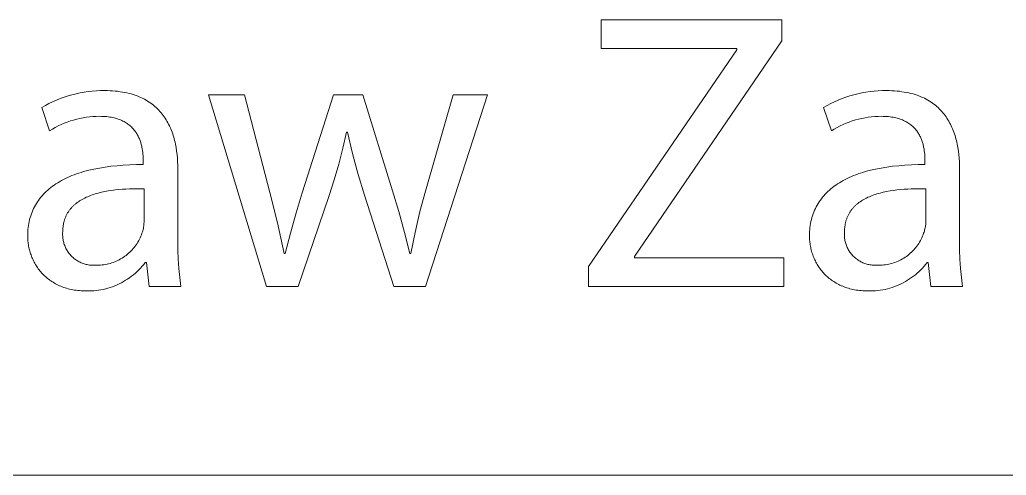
# Model space of a CAD drawing. Header units: millimetres. Extents: x 974 to 5700, y -47 to 3256.
# Drawn here: x 4836.4 to 4954.1, y -46.6 to 7.8 of the extents above; entities that cross this region are included whole.
import ezdxf

# ---------------------------------------------------------------- set-up
doc = ezdxf.new("R2010")
doc.units = ezdxf.units.MM
doc.header["$MEASUREMENT"] = 0
doc.layers.add('Domyślny', color=7, linetype='Continuous', true_color=0x000000)

msp = doc.modelspace()

# ---------------------------------------------------------------- linework, layer by layer
at = {"layer": 'Domyślny', "color": 18, "lineweight": 15, "true_color": 0x000000}
for p, q in [((4905.81, 4.35), (4905.81, 7.79)), ((4905.81, 7.79), (4927.35, 7.79)), ((4927.35, 7.79), (4927.35, 5.29)), ((4927.35, 5.29), (4909.75, -20.49)), ((4904.3, -21.69), (4921.99, 4.21)), ((4921.99, 4.35), (4905.81, 4.35)), ((4921.99, 4.21), (4921.99, 4.35)), ((4842.2, -1.3), (4842.67, -1.17)), ((4842.67, -1.17), (4843.15, -1.05)), ((4843.15, -1.05), (4843.63, -0.94)), ((4843.63, -0.94), (4844.12, -0.85)), ((4844.12, -0.85), (4844.6, -0.78)), ((4844.6, -0.78), (4845.09, -0.73)), ((4845.09, -0.73), (4845.58, -0.7)), ((4845.58, -0.7), (4846.08, -0.68)), ((4846.08, -0.68), (4846.57, -0.68)), ((4846.57, -0.68), (4846.89, -0.68)), ((4846.89, -0.68), (4847.21, -0.69)), ((4847.21, -0.69), (4847.52, -0.71)), ((4847.52, -0.71), (4847.82, -0.73)), ((4847.82, -0.73), (4848.11, -0.76)), ((4848.11, -0.76), (4848.4, -0.8)), ((4848.4, -0.8), (4848.68, -0.84)), ((4848.68, -0.84), (4848.95, -0.89)), ((4848.95, -0.89), (4849.22, -0.95)), ((4849.22, -0.95), (4849.48, -1.01)), ((4849.48, -1.01), (4849.73, -1.07)), ((4849.73, -1.07), (4849.97, -1.15)), ((4849.97, -1.15), (4850.21, -1.23)), ((4935.46, -1.3), (4935.93, -1.17)), ((4935.93, -1.17), (4936.41, -1.05)), ((4936.41, -1.05), (4936.9, -0.94)), ((4936.9, -0.94), (4937.38, -0.85)), ((4937.38, -0.85), (4937.87, -0.78)), ((4937.87, -0.78), (4938.36, -0.73)), ((4938.36, -0.73), (4938.85, -0.7)), ((4938.85, -0.7), (4939.34, -0.68)), ((4939.34, -0.68), (4939.84, -0.68)), ((4939.84, -0.68), (4940.16, -0.68)), ((4940.16, -0.68), (4940.48, -0.69)), ((4940.48, -0.69), (4940.79, -0.71)), ((4940.79, -0.71), (4941.09, -0.73)), ((4941.09, -0.73), (4941.38, -0.76)), ((4941.38, -0.76), (4941.67, -0.8)), ((4941.67, -0.8), (4941.95, -0.84)), ((4941.95, -0.84), (4942.22, -0.89)), ((4942.22, -0.89), (4942.48, -0.95)), ((4942.48, -0.95), (4942.74, -1.01)), ((4942.74, -1.01), (4942.99, -1.07)), ((4942.99, -1.07), (4943.24, -1.15)), ((4943.24, -1.15), (4943.47, -1.23)), ((4839.49, -2.46), (4839.92, -2.23)), ((4839.92, -2.23), (4840.36, -2.01)), ((4840.36, -2.01), (4840.81, -1.81)), ((4840.81, -1.81), (4841.27, -1.62)), ((4841.27, -1.62), (4841.73, -1.46)), ((4841.73, -1.46), (4842.2, -1.3)), ((4850.21, -1.23), (4850.44, -1.31)), ((4850.44, -1.31), (4850.67, -1.4)), ((4850.67, -1.4), (4850.89, -1.49)), ((4850.89, -1.49), (4851.1, -1.59)), ((4851.1, -1.59), (4851.3, -1.7)), ((4851.3, -1.7), (4851.5, -1.81)), ((4851.5, -1.81), (4851.69, -1.92)), ((4851.69, -1.92), (4851.88, -2.04)), ((4851.88, -2.04), (4852.06, -2.17)), ((4852.06, -2.17), (4852.24, -2.3)), ((4852.24, -2.3), (4852.41, -2.43)), ((4865.88, -24.08), (4858.97, -1.18)), ((4858.97, -1.18), (4863.23, -1.18)), ((4863.23, -1.18), (4866.25, -12.83)), ((4870.14, -12.88), (4873.87, -1.18)), ((4873.87, -1.18), (4877.37, -1.18)), ((4877.37, -1.18), (4880.92, -12.66)), ((4884.84, -12.67), (4888.12, -1.18)), ((4892.24, -1.18), (4884.84, -24.08)), ((4888.12, -1.18), (4892.24, -1.18)), ((4932.74, -2.46), (4933.18, -2.23)), ((4933.18, -2.23), (4933.62, -2.01)), ((4933.62, -2.01), (4934.07, -1.81)), ((4934.07, -1.81), (4934.53, -1.62)), ((4934.53, -1.62), (4934.99, -1.46)), ((4934.99, -1.46), (4935.46, -1.3)), ((4943.47, -1.23), (4943.7, -1.31)), ((4943.7, -1.31), (4943.93, -1.4)), ((4943.93, -1.4), (4944.15, -1.49)), ((4944.15, -1.49), (4944.36, -1.59)), ((4944.36, -1.59), (4944.56, -1.7)), ((4944.56, -1.7), (4944.76, -1.81)), ((4944.76, -1.81), (4944.95, -1.92)), ((4944.95, -1.92), (4945.14, -2.04)), ((4945.14, -2.04), (4945.32, -2.17)), ((4945.32, -2.17), (4945.49, -2.3)), ((4945.49, -2.3), (4945.66, -2.43)), ((4839.06, -2.71), (4839.49, -2.46)), ((4839.99, -5.46), (4839.06, -2.71)), ((4852.41, -2.43), (4852.57, -2.57)), ((4852.57, -2.57), (4852.73, -2.71)), ((4852.73, -2.71), (4852.88, -2.86)), ((4852.88, -2.86), (4853.02, -3)), ((4853.02, -3), (4853.16, -3.16)), ((4853.16, -3.16), (4853.3, -3.32)), ((4853.3, -3.32), (4853.43, -3.48)), ((4853.43, -3.48), (4853.55, -3.64)), ((4932.31, -2.71), (4932.74, -2.46)), ((4933.26, -5.46), (4932.31, -2.71)), ((4945.66, -2.43), (4945.83, -2.57)), ((4945.83, -2.57), (4945.98, -2.71)), ((4945.98, -2.71), (4946.13, -2.86)), ((4946.13, -2.86), (4946.28, -3)), ((4946.28, -3), (4946.42, -3.16)), ((4946.42, -3.16), (4946.56, -3.32)), ((4946.56, -3.32), (4946.69, -3.48)), ((4946.69, -3.48), (4946.81, -3.64)), ((4841.74, -4.57), (4841.38, -4.72)), ((4842.1, -4.43), (4841.74, -4.57)), ((4842.48, -4.3), (4842.1, -4.43)), ((4842.85, -4.19), (4842.48, -4.3)), ((4843.23, -4.08), (4842.85, -4.19)), ((4843.61, -4), (4843.23, -4.08)), ((4844, -3.92), (4843.61, -4)), ((4844.39, -3.86), (4844, -3.92)), ((4844.78, -3.81), (4844.39, -3.86)), ((4845.17, -3.77), (4844.78, -3.81)), ((4845.56, -3.75), (4845.17, -3.77)), ((4845.95, -3.74), (4845.56, -3.75)), ((4846.17, -3.75), (4845.95, -3.74)), ((4846.38, -3.75), (4846.17, -3.75)), ((4846.59, -3.77), (4846.38, -3.75)), ((4846.79, -3.78), (4846.59, -3.77)), ((4846.98, -3.8), (4846.79, -3.78)), ((4847.17, -3.83), (4846.98, -3.8)), ((4847.35, -3.86), (4847.17, -3.83)), ((4847.52, -3.89), (4847.35, -3.86)), ((4847.7, -3.93), (4847.52, -3.89)), ((4847.86, -3.97), (4847.7, -3.93)), ((4848.02, -4.02), (4847.86, -3.97)), ((4848.18, -4.07), (4848.02, -4.02)), ((4848.33, -4.12), (4848.18, -4.07)), ((4848.47, -4.18), (4848.33, -4.12)), ((4848.61, -4.24), (4848.47, -4.18)), ((4848.75, -4.31), (4848.61, -4.24)), ((4848.88, -4.37), (4848.75, -4.31)), ((4849, -4.44), (4848.88, -4.37)), ((4849.12, -4.52), (4849, -4.44)), ((4849.24, -4.59), (4849.12, -4.52)), ((4849.35, -4.67), (4849.24, -4.59)), ((4849.46, -4.75), (4849.35, -4.67)), ((4853.55, -3.64), (4853.67, -3.81)), ((4853.67, -3.81), (4853.79, -3.98)), ((4853.79, -3.98), (4853.9, -4.15)), ((4853.9, -4.15), (4854, -4.33)), ((4854, -4.33), (4854.1, -4.51)), ((4854.1, -4.51), (4854.2, -4.69)), ((4854.2, -4.69), (4854.29, -4.88)), ((4935.01, -4.57), (4934.65, -4.72)), ((4935.37, -4.43), (4935.01, -4.57)), ((4935.75, -4.3), (4935.37, -4.43)), ((4936.12, -4.18), (4935.75, -4.3)), ((4936.5, -4.08), (4936.12, -4.18)), ((4936.88, -3.99), (4936.5, -4.08)), ((4937.27, -3.92), (4936.88, -3.99)), ((4937.66, -3.86), (4937.27, -3.92)), ((4938.05, -3.81), (4937.66, -3.86)), ((4938.44, -3.77), (4938.05, -3.81)), ((4938.83, -3.75), (4938.44, -3.77)), ((4939.22, -3.74), (4938.83, -3.75)), ((4939.44, -3.75), (4939.22, -3.74)), ((4939.65, -3.75), (4939.44, -3.75)), ((4939.85, -3.77), (4939.65, -3.75)), ((4940.05, -3.78), (4939.85, -3.77)), ((4940.25, -3.8), (4940.05, -3.78)), ((4940.43, -3.83), (4940.25, -3.8)), ((4940.61, -3.86), (4940.43, -3.83)), ((4940.79, -3.89), (4940.61, -3.86)), ((4940.96, -3.93), (4940.79, -3.89)), ((4941.12, -3.97), (4940.96, -3.93)), ((4941.28, -4.02), (4941.12, -3.97)), ((4941.44, -4.07), (4941.28, -4.02)), ((4941.59, -4.12), (4941.44, -4.07)), ((4941.73, -4.18), (4941.59, -4.12)), ((4941.87, -4.24), (4941.73, -4.18)), ((4942.01, -4.31), (4941.87, -4.24)), ((4942.14, -4.37), (4942.01, -4.31)), ((4942.26, -4.44), (4942.14, -4.37)), ((4942.38, -4.52), (4942.26, -4.44)), ((4942.5, -4.59), (4942.38, -4.52)), ((4942.61, -4.67), (4942.5, -4.59)), ((4942.72, -4.75), (4942.61, -4.67)), ((4946.81, -3.64), (4946.93, -3.81)), ((4946.93, -3.81), (4947.04, -3.98)), ((4947.04, -3.98), (4947.15, -4.15)), ((4947.15, -4.15), (4947.26, -4.33)), ((4947.26, -4.33), (4947.36, -4.51)), ((4947.36, -4.51), (4947.45, -4.69)), ((4947.45, -4.69), (4947.54, -4.88)), ((4840.33, -5.26), (4839.99, -5.46)), ((4840.67, -5.07), (4840.33, -5.26)), ((4841.02, -4.89), (4840.67, -5.07)), ((4841.38, -4.72), (4841.02, -4.89)), ((4849.56, -4.83), (4849.46, -4.75)), ((4849.66, -4.92), (4849.56, -4.83)), ((4849.76, -5.01), (4849.66, -4.92)), ((4849.85, -5.1), (4849.76, -5.01)), ((4849.94, -5.19), (4849.85, -5.1)), ((4850.02, -5.29), (4849.94, -5.19)), ((4850.1, -5.38), (4850.02, -5.29)), ((4850.18, -5.48), (4850.1, -5.38)), ((4850.25, -5.58), (4850.18, -5.48)), ((4850.32, -5.68), (4850.25, -5.58)), ((4850.38, -5.78), (4850.32, -5.68)), ((4850.45, -5.89), (4850.38, -5.78)), ((4854.29, -4.88), (4854.38, -5.06)), ((4854.38, -5.06), (4854.46, -5.25)), ((4854.46, -5.25), (4854.53, -5.45)), ((4854.53, -5.45), (4854.61, -5.64)), ((4854.61, -5.64), (4854.68, -5.84)), ((4854.68, -5.84), (4854.74, -6.04)), ((4875.43, -5.64), (4874.99, -7.55)), ((4875.52, -5.64), (4875.43, -5.64)), ((4876.12, -8.17), (4875.52, -5.64)), ((4933.6, -5.26), (4933.26, -5.46)), ((4933.94, -5.07), (4933.6, -5.26)), ((4934.29, -4.89), (4933.94, -5.07)), ((4934.65, -4.72), (4934.29, -4.89)), ((4942.82, -4.83), (4942.72, -4.75)), ((4942.92, -4.92), (4942.82, -4.83)), ((4943.02, -5.01), (4942.92, -4.92)), ((4943.11, -5.1), (4943.02, -5.01)), ((4943.19, -5.19), (4943.11, -5.1)), ((4943.28, -5.29), (4943.19, -5.19)), ((4943.36, -5.38), (4943.28, -5.29)), ((4943.43, -5.48), (4943.36, -5.38)), ((4943.51, -5.58), (4943.43, -5.48)), ((4943.57, -5.68), (4943.51, -5.58)), ((4943.64, -5.78), (4943.57, -5.68)), ((4943.7, -5.89), (4943.64, -5.78)), ((4947.54, -4.88), (4947.63, -5.06)), ((4947.63, -5.06), (4947.71, -5.25)), ((4947.71, -5.25), (4947.79, -5.45)), ((4947.79, -5.45), (4947.86, -5.64)), ((4947.86, -5.64), (4947.93, -5.84)), ((4947.93, -5.84), (4948, -6.04)), ((4850.5, -5.99), (4850.45, -5.89)), ((4850.56, -6.1), (4850.5, -5.99)), ((4850.61, -6.21), (4850.56, -6.1)), ((4850.66, -6.32), (4850.61, -6.21)), ((4850.71, -6.42), (4850.66, -6.32)), ((4850.75, -6.53), (4850.71, -6.42)), ((4850.79, -6.64), (4850.75, -6.53)), ((4850.83, -6.75), (4850.79, -6.64)), ((4850.87, -6.86), (4850.83, -6.75)), ((4850.9, -6.97), (4850.87, -6.86)), ((4850.93, -7.09), (4850.9, -6.97)), ((4854.74, -6.04), (4854.8, -6.24)), ((4854.8, -6.24), (4854.86, -6.44)), ((4854.86, -6.44), (4854.91, -6.64)), ((4854.91, -6.64), (4854.96, -6.85)), ((4854.96, -6.85), (4855, -7.06)), ((4855, -7.06), (4855.05, -7.27)), ((4943.76, -5.99), (4943.7, -5.89)), ((4943.82, -6.1), (4943.76, -5.99)), ((4943.87, -6.21), (4943.82, -6.1)), ((4943.92, -6.32), (4943.87, -6.21)), ((4943.96, -6.42), (4943.92, -6.32)), ((4944.01, -6.53), (4943.96, -6.42)), ((4944.05, -6.64), (4944.01, -6.53)), ((4944.09, -6.75), (4944.05, -6.64)), ((4944.12, -6.86), (4944.09, -6.75)), ((4944.16, -6.97), (4944.12, -6.86)), ((4944.19, -7.09), (4944.16, -6.97)), ((4948, -6.04), (4948.06, -6.24)), ((4948.06, -6.24), (4948.11, -6.44)), ((4948.11, -6.44), (4948.16, -6.64)), ((4948.16, -6.64), (4948.21, -6.85)), ((4948.21, -6.85), (4948.26, -7.06)), ((4948.26, -7.06), (4948.3, -7.27)), ((4850.96, -7.2), (4850.93, -7.09)), ((4850.99, -7.31), (4850.96, -7.2)), ((4851.01, -7.42), (4850.99, -7.31)), ((4851.05, -7.64), (4851.01, -7.42)), ((4851.09, -7.85), (4851.05, -7.64)), ((4851.11, -8.06), (4851.09, -7.85)), ((4851.13, -8.27), (4851.11, -8.06)), ((4855.05, -7.27), (4855.08, -7.48)), ((4855.08, -7.48), (4855.15, -7.9)), ((4855.15, -7.9), (4855.2, -8.32)), ((4874.99, -7.55), (4874.5, -9.45)), ((4876.79, -10.69), (4876.12, -8.17)), ((4944.21, -7.2), (4944.19, -7.09)), ((4944.24, -7.31), (4944.21, -7.2)), ((4944.26, -7.42), (4944.24, -7.31)), ((4944.31, -7.64), (4944.26, -7.42)), ((4944.34, -7.85), (4944.31, -7.64)), ((4944.37, -8.06), (4944.34, -7.85)), ((4944.39, -8.27), (4944.37, -8.06)), ((4948.3, -7.27), (4948.34, -7.48)), ((4948.34, -7.48), (4948.4, -7.9)), ((4948.4, -7.9), (4948.45, -8.32)), ((4851.15, -8.48), (4851.13, -8.27)), ((4851.16, -8.68), (4851.15, -8.48)), ((4851.16, -8.87), (4851.16, -8.68)), ((4851.16, -9.05), (4851.16, -8.87)), ((4851.16, -9.51), (4851.16, -9.05)), ((4855.2, -8.32), (4855.24, -8.75)), ((4855.24, -8.75), (4855.27, -9.18)), ((4855.27, -9.18), (4855.28, -9.61)), ((4944.4, -8.48), (4944.39, -8.27)), ((4944.41, -8.68), (4944.4, -8.48)), ((4944.42, -8.87), (4944.41, -8.68)), ((4944.42, -9.05), (4944.42, -8.87)), ((4944.42, -9.51), (4944.42, -9.05)), ((4948.45, -8.32), (4948.49, -8.75)), ((4948.49, -8.75), (4948.52, -9.18)), ((4948.52, -9.18), (4948.54, -9.61)), ((4843.2, -10.63), (4843.48, -10.53)), ((4843.48, -10.53), (4843.77, -10.44)), ((4843.77, -10.44), (4844.06, -10.35)), ((4844.06, -10.35), (4844.36, -10.27)), ((4844.36, -10.27), (4844.66, -10.19)), ((4844.66, -10.19), (4845.29, -10.05)), ((4845.29, -10.05), (4845.94, -9.92)), ((4845.94, -9.92), (4846.61, -9.81)), ((4846.61, -9.81), (4847.31, -9.71)), ((4847.31, -9.71), (4848.04, -9.64)), ((4848.04, -9.64), (4848.78, -9.58)), ((4848.78, -9.58), (4849.55, -9.53)), ((4849.55, -9.53), (4850.35, -9.51)), ((4850.35, -9.51), (4851.16, -9.51)), ((4855.28, -9.61), (4855.29, -10.04)), ((4855.29, -10.04), (4855.29, -18.62)), ((4874.5, -9.45), (4873.95, -11.34)), ((4936.45, -10.63), (4936.73, -10.53)), ((4936.73, -10.53), (4937.01, -10.44)), ((4937.01, -10.44), (4937.3, -10.35)), ((4937.3, -10.35), (4937.6, -10.27)), ((4937.6, -10.27), (4937.91, -10.19)), ((4937.91, -10.19), (4938.53, -10.05)), ((4938.53, -10.05), (4939.19, -9.92)), ((4939.19, -9.92), (4939.86, -9.81)), ((4939.86, -9.81), (4940.56, -9.71)), ((4940.56, -9.71), (4941.29, -9.64)), ((4941.29, -9.64), (4942.03, -9.58)), ((4942.03, -9.58), (4942.81, -9.53)), ((4942.81, -9.53), (4943.6, -9.51)), ((4943.6, -9.51), (4944.42, -9.51)), ((4948.54, -9.61), (4948.54, -10.04)), ((4948.54, -10.04), (4948.54, -18.62)), ((4840.75, -11.82), (4840.97, -11.68)), ((4840.97, -11.68), (4841.19, -11.55)), ((4841.19, -11.55), (4841.42, -11.42)), ((4841.42, -11.42), (4841.65, -11.29)), ((4841.65, -11.29), (4841.9, -11.17)), ((4841.9, -11.17), (4842.14, -11.05)), ((4842.14, -11.05), (4842.4, -10.94)), ((4842.4, -10.94), (4842.66, -10.83)), ((4842.66, -10.83), (4842.93, -10.73)), ((4842.93, -10.73), (4843.2, -10.63)), ((4873.95, -11.34), (4873.35, -13.21)), ((4877.55, -13.18), (4876.79, -10.69)), ((4934, -11.82), (4934.21, -11.68)), ((4934.21, -11.68), (4934.44, -11.55)), ((4934.44, -11.55), (4934.67, -11.42)), ((4934.67, -11.42), (4934.9, -11.29)), ((4934.9, -11.29), (4935.14, -11.17)), ((4935.14, -11.17), (4935.39, -11.05)), ((4935.39, -11.05), (4935.65, -10.94)), ((4935.65, -10.94), (4935.91, -10.83)), ((4935.91, -10.83), (4936.17, -10.73)), ((4936.17, -10.73), (4936.45, -10.63)), ((4839.26, -13.06), (4839.42, -12.89)), ((4839.42, -12.89), (4839.59, -12.72)), ((4839.59, -12.72), (4839.77, -12.56)), ((4839.77, -12.56), (4839.95, -12.41)), ((4839.95, -12.41), (4840.14, -12.25)), ((4840.14, -12.25), (4840.34, -12.1)), ((4840.34, -12.1), (4840.54, -11.96)), ((4840.54, -11.96), (4840.75, -11.82)), ((4845.81, -12.91), (4845.62, -12.97)), ((4846.2, -12.82), (4845.81, -12.91)), ((4846.6, -12.73), (4846.2, -12.82)), ((4847, -12.66), (4846.6, -12.73)), ((4847.41, -12.6), (4847, -12.66)), ((4847.83, -12.54), (4847.41, -12.6)), ((4848.25, -12.5), (4847.83, -12.54)), ((4848.68, -12.46), (4848.25, -12.5)), ((4849.11, -12.43), (4848.68, -12.46)), ((4849.54, -12.41), (4849.11, -12.43)), ((4850.4, -12.39), (4849.54, -12.41)), ((4851.26, -12.4), (4850.4, -12.39)), ((4851.26, -16.38), (4851.26, -12.4)), ((4866.25, -12.83), (4867.17, -16.46)), ((4869.4, -15.27), (4870.14, -12.88)), ((4880.92, -12.66), (4881.67, -15.12)), ((4884.18, -15.13), (4884.84, -12.67)), ((4932.51, -13.06), (4932.67, -12.89)), ((4932.67, -12.89), (4932.84, -12.72)), ((4932.84, -12.72), (4933.02, -12.56)), ((4933.02, -12.56), (4933.2, -12.41)), ((4933.2, -12.41), (4933.39, -12.25)), ((4933.39, -12.25), (4933.59, -12.1)), ((4933.59, -12.1), (4933.79, -11.96)), ((4933.79, -11.96), (4934, -11.82)), ((4939.06, -12.91), (4938.87, -12.97)), ((4939.45, -12.82), (4939.06, -12.91)), ((4939.84, -12.73), (4939.45, -12.82)), ((4940.25, -12.66), (4939.84, -12.73)), ((4940.66, -12.6), (4940.25, -12.66)), ((4941.08, -12.54), (4940.66, -12.6)), ((4941.5, -12.5), (4941.08, -12.54)), ((4941.93, -12.46), (4941.5, -12.5)), ((4942.36, -12.43), (4941.93, -12.46)), ((4942.79, -12.41), (4942.36, -12.43)), ((4943.65, -12.39), (4942.79, -12.41)), ((4944.51, -12.4), (4943.65, -12.39)), ((4944.51, -16.38), (4944.51, -12.4)), ((4838.42, -14.16), (4838.54, -13.96)), ((4838.54, -13.96), (4838.67, -13.78)), ((4838.67, -13.78), (4838.81, -13.59)), ((4838.81, -13.59), (4838.95, -13.41)), ((4838.95, -13.41), (4839.1, -13.23)), ((4839.1, -13.23), (4839.26, -13.06)), ((4843.29, -14.05), (4843.16, -14.15)), ((4843.44, -13.95), (4843.29, -14.05)), ((4843.58, -13.85), (4843.44, -13.95)), ((4843.73, -13.76), (4843.58, -13.85)), ((4843.88, -13.67), (4843.73, -13.76)), ((4844.04, -13.58), (4843.88, -13.67)), ((4844.2, -13.5), (4844.04, -13.58)), ((4844.37, -13.42), (4844.2, -13.5)), ((4844.54, -13.35), (4844.37, -13.42)), ((4844.71, -13.28), (4844.54, -13.35)), ((4844.89, -13.21), (4844.71, -13.28)), ((4845.07, -13.14), (4844.89, -13.21)), ((4845.25, -13.08), (4845.07, -13.14)), ((4845.43, -13.02), (4845.25, -13.08)), ((4845.62, -12.97), (4845.43, -13.02)), ((4873.35, -13.21), (4869.65, -24.08)), ((4881.06, -24.08), (4877.55, -13.18)), ((4931.67, -14.16), (4931.79, -13.96)), ((4931.79, -13.96), (4931.92, -13.78)), ((4931.92, -13.78), (4932.06, -13.59)), ((4932.06, -13.59), (4932.2, -13.41)), ((4932.2, -13.41), (4932.35, -13.23)), ((4932.35, -13.23), (4932.51, -13.06)), ((4936.54, -14.05), (4936.41, -14.15)), ((4936.69, -13.95), (4936.54, -14.05)), ((4936.83, -13.85), (4936.69, -13.95)), ((4936.98, -13.76), (4936.83, -13.85)), ((4937.13, -13.67), (4936.98, -13.76)), ((4937.29, -13.58), (4937.13, -13.67)), ((4937.45, -13.5), (4937.29, -13.58)), ((4937.62, -13.42), (4937.45, -13.5)), ((4937.79, -13.35), (4937.62, -13.42)), ((4937.96, -13.28), (4937.79, -13.35)), ((4938.13, -13.21), (4937.96, -13.28)), ((4938.31, -13.14), (4938.13, -13.21)), ((4938.5, -13.08), (4938.31, -13.14)), ((4938.68, -13.02), (4938.5, -13.08)), ((4938.87, -12.97), (4938.68, -13.02)), ((4837.82, -15.4), (4837.91, -15.18)), ((4837.91, -15.18), (4837.99, -14.97)), ((4837.99, -14.97), (4838.09, -14.76)), ((4838.09, -14.76), (4838.19, -14.56)), ((4838.19, -14.56), (4838.3, -14.35)), ((4838.3, -14.35), (4838.42, -14.16)), ((4842.15, -15.28), (4842.11, -15.35)), ((4842.2, -15.21), (4842.15, -15.28)), ((4842.24, -15.14), (4842.2, -15.21)), ((4842.29, -15.07), (4842.24, -15.14)), ((4842.34, -15), (4842.29, -15.07)), ((4842.39, -14.93), (4842.34, -15)), ((4842.44, -14.86), (4842.39, -14.93)), ((4842.49, -14.8), (4842.44, -14.86)), ((4842.55, -14.74), (4842.49, -14.8)), ((4842.6, -14.67), (4842.55, -14.74)), ((4842.66, -14.61), (4842.6, -14.67)), ((4842.72, -14.55), (4842.66, -14.61)), ((4842.78, -14.49), (4842.72, -14.55)), ((4842.84, -14.43), (4842.78, -14.49)), ((4842.9, -14.37), (4842.84, -14.43)), ((4842.96, -14.32), (4842.9, -14.37)), ((4843.03, -14.26), (4842.96, -14.32)), ((4843.09, -14.21), (4843.03, -14.26)), ((4843.16, -14.15), (4843.09, -14.21)), ((4868.73, -17.69), (4869.4, -15.27)), ((4881.67, -15.12), (4882.35, -17.61)), ((4883.6, -17.62), (4884.18, -15.13)), ((4931.08, -15.4), (4931.16, -15.18)), ((4931.16, -15.18), (4931.25, -14.97)), ((4931.25, -14.97), (4931.34, -14.76)), ((4931.34, -14.76), (4931.44, -14.56)), ((4931.44, -14.56), (4931.55, -14.35)), ((4931.55, -14.35), (4931.67, -14.16)), ((4935.41, -15.28), (4935.36, -15.35)), ((4935.45, -15.21), (4935.41, -15.28)), ((4935.5, -15.14), (4935.45, -15.21)), ((4935.54, -15.07), (4935.5, -15.14)), ((4935.59, -15), (4935.54, -15.07)), ((4935.64, -14.93), (4935.59, -15)), ((4935.69, -14.86), (4935.64, -14.93)), ((4935.74, -14.8), (4935.69, -14.86)), ((4935.8, -14.74), (4935.74, -14.8)), ((4935.85, -14.67), (4935.8, -14.74)), ((4935.91, -14.61), (4935.85, -14.67)), ((4935.97, -14.55), (4935.91, -14.61)), ((4936.03, -14.49), (4935.97, -14.55)), ((4936.09, -14.43), (4936.03, -14.49)), ((4936.15, -14.37), (4936.09, -14.43)), ((4936.21, -14.32), (4936.15, -14.37)), ((4936.28, -14.26), (4936.21, -14.32)), ((4936.34, -14.21), (4936.28, -14.26)), ((4936.41, -14.15), (4936.34, -14.21)), ((4837.52, -16.53), (4837.57, -16.3)), ((4837.57, -16.3), (4837.62, -16.07)), ((4837.62, -16.07), (4837.68, -15.84)), ((4837.68, -15.84), (4837.75, -15.62)), ((4837.75, -15.62), (4837.82, -15.4)), ((4841.69, -16.4), (4841.67, -16.49)), ((4841.72, -16.32), (4841.69, -16.4)), ((4841.74, -16.23), (4841.72, -16.32)), ((4841.77, -16.14), (4841.74, -16.23)), ((4841.79, -16.06), (4841.77, -16.14)), ((4841.82, -15.98), (4841.79, -16.06)), ((4841.85, -15.89), (4841.82, -15.98)), ((4841.89, -15.81), (4841.85, -15.89)), ((4841.92, -15.73), (4841.89, -15.81)), ((4841.95, -15.65), (4841.92, -15.73)), ((4841.99, -15.58), (4841.95, -15.65)), ((4842.03, -15.5), (4841.99, -15.58)), ((4842.07, -15.43), (4842.03, -15.5)), ((4842.11, -15.35), (4842.07, -15.43)), ((4851.25, -16.53), (4851.26, -16.38)), ((4867.17, -16.46), (4867.97, -20.12)), ((4930.78, -16.53), (4930.82, -16.3)), ((4930.82, -16.3), (4930.87, -16.07)), ((4930.87, -16.07), (4930.94, -15.84)), ((4930.94, -15.84), (4931, -15.62)), ((4931, -15.62), (4931.08, -15.4)), ((4934.95, -16.4), (4934.93, -16.49)), ((4934.97, -16.32), (4934.95, -16.4)), ((4934.99, -16.23), (4934.97, -16.32)), ((4935.02, -16.14), (4934.99, -16.23)), ((4935.05, -16.06), (4935.02, -16.14)), ((4935.08, -15.98), (4935.05, -16.06)), ((4935.11, -15.89), (4935.08, -15.98)), ((4935.14, -15.81), (4935.11, -15.89)), ((4935.17, -15.73), (4935.14, -15.81)), ((4935.21, -15.65), (4935.17, -15.73)), ((4935.24, -15.58), (4935.21, -15.65)), ((4935.28, -15.5), (4935.24, -15.58)), ((4935.32, -15.43), (4935.28, -15.5)), ((4935.36, -15.35), (4935.32, -15.43)), ((4944.51, -16.52), (4944.51, -16.38)), ((4837.4, -17.76), (4837.41, -17.51)), ((4837.41, -17.51), (4837.42, -17.26)), ((4837.42, -17.26), (4837.45, -17.01)), ((4837.45, -17.01), (4837.48, -16.77)), ((4837.48, -16.77), (4837.52, -16.53)), ((4841.56, -17.56), (4841.55, -17.69)), ((4841.57, -17.36), (4841.56, -17.46)), ((4841.56, -17.46), (4841.56, -17.56)), ((4841.58, -17.16), (4841.57, -17.26)), ((4841.57, -17.26), (4841.57, -17.36)), ((4841.59, -17.06), (4841.58, -17.16)), ((4841.6, -16.96), (4841.59, -17.06)), ((4841.61, -16.87), (4841.6, -16.96)), ((4841.62, -16.77), (4841.61, -16.87)), ((4841.64, -16.68), (4841.62, -16.77)), ((4841.65, -16.59), (4841.64, -16.68)), ((4841.67, -16.49), (4841.65, -16.59)), ((4851.02, -17.71), (4851.07, -17.56)), ((4851.07, -17.56), (4851.11, -17.42)), ((4851.11, -17.42), (4851.15, -17.27)), ((4851.15, -17.27), (4851.18, -17.13)), ((4851.18, -17.13), (4851.2, -16.98)), ((4851.2, -16.98), (4851.22, -16.83)), ((4851.22, -16.83), (4851.24, -16.68)), ((4851.24, -16.68), (4851.25, -16.53)), ((4882.35, -17.61), (4882.97, -20.12)), ((4883.1, -20.12), (4883.6, -17.62)), ((4930.65, -17.76), (4930.66, -17.51)), ((4930.66, -17.51), (4930.68, -17.26)), ((4930.68, -17.26), (4930.7, -17.01)), ((4930.7, -17.01), (4930.74, -16.77)), ((4930.74, -16.77), (4930.78, -16.53)), ((4934.82, -17.56), (4934.81, -17.69)), ((4934.83, -17.26), (4934.82, -17.36)), ((4934.82, -17.36), (4934.82, -17.46)), ((4934.82, -17.46), (4934.82, -17.56)), ((4934.84, -17.06), (4934.83, -17.16)), ((4934.83, -17.16), (4934.83, -17.26)), ((4934.85, -16.96), (4934.84, -17.06)), ((4934.86, -16.87), (4934.85, -16.96)), ((4934.88, -16.77), (4934.86, -16.87)), ((4934.89, -16.68), (4934.88, -16.77)), ((4934.91, -16.59), (4934.89, -16.68)), ((4934.93, -16.49), (4934.91, -16.59)), ((4944.26, -17.71), (4944.31, -17.58)), ((4944.31, -17.58), (4944.35, -17.45)), ((4944.35, -17.45), (4944.38, -17.32)), ((4944.38, -17.32), (4944.42, -17.19)), ((4944.42, -17.19), (4944.44, -17.05)), ((4944.44, -17.05), (4944.47, -16.92)), ((4944.47, -16.92), (4944.48, -16.79)), ((4944.48, -16.79), (4944.5, -16.65)), ((4944.5, -16.65), (4944.51, -16.52)), ((4837.39, -18.02), (4837.4, -17.76)), ((4837.39, -18.18), (4837.39, -18.02)), ((4837.4, -18.33), (4837.39, -18.18)), ((4837.41, -18.49), (4837.4, -18.33)), ((4837.42, -18.64), (4837.41, -18.49)), ((4837.44, -18.8), (4837.42, -18.64)), ((4837.45, -18.95), (4837.44, -18.8)), ((4841.55, -17.69), (4841.55, -17.82)), ((4841.55, -17.82), (4841.55, -17.94)), ((4841.55, -17.94), (4841.56, -18.07)), ((4841.56, -18.07), (4841.57, -18.2)), ((4841.57, -18.2), (4841.58, -18.32)), ((4841.58, -18.32), (4841.6, -18.45)), ((4841.6, -18.45), (4841.62, -18.57)), ((4841.62, -18.57), (4841.65, -18.7)), ((4841.65, -18.7), (4841.68, -18.82)), ((4841.68, -18.82), (4841.71, -18.94)), ((4850.43, -18.92), (4850.53, -18.76)), ((4850.53, -18.76), (4850.63, -18.59)), ((4850.63, -18.59), (4850.72, -18.42)), ((4850.72, -18.42), (4850.8, -18.24)), ((4850.8, -18.24), (4850.88, -18.07)), ((4850.88, -18.07), (4850.96, -17.89)), ((4850.96, -17.89), (4851.02, -17.71)), ((4855.29, -18.62), (4855.29, -19.71)), ((4868.11, -20.12), (4868.73, -17.69)), ((4930.65, -18.02), (4930.65, -17.76)), ((4930.65, -18.18), (4930.65, -18.02)), ((4930.65, -18.33), (4930.65, -18.18)), ((4930.66, -18.49), (4930.65, -18.33)), ((4930.67, -18.64), (4930.66, -18.49)), ((4930.69, -18.8), (4930.67, -18.64)), ((4930.71, -18.95), (4930.69, -18.8)), ((4934.81, -17.69), (4934.81, -17.82)), ((4934.81, -17.82), (4934.81, -17.94)), ((4934.81, -17.94), (4934.81, -18.07)), ((4934.81, -18.07), (4934.82, -18.2)), ((4934.82, -18.2), (4934.83, -18.32)), ((4934.83, -18.32), (4934.85, -18.45)), ((4934.85, -18.45), (4934.87, -18.57)), ((4934.87, -18.57), (4934.9, -18.7)), ((4934.9, -18.7), (4934.93, -18.82)), ((4934.93, -18.82), (4934.97, -18.94)), ((4943.67, -18.93), (4943.77, -18.76)), ((4943.77, -18.76), (4943.87, -18.59)), ((4943.87, -18.59), (4943.96, -18.42)), ((4943.96, -18.42), (4944.04, -18.25)), ((4944.04, -18.25), (4944.12, -18.07)), ((4944.12, -18.07), (4944.19, -17.89)), ((4944.19, -17.89), (4944.26, -17.71)), ((4948.54, -18.62), (4948.54, -19.71)), ((4837.48, -19.1), (4837.45, -18.95)), ((4837.5, -19.26), (4837.48, -19.1)), ((4837.53, -19.41), (4837.5, -19.26)), ((4837.57, -19.56), (4837.53, -19.41)), ((4837.6, -19.71), (4837.57, -19.56)), ((4837.64, -19.86), (4837.6, -19.71)), ((4837.68, -20.01), (4837.64, -19.86)), ((4841.71, -18.94), (4841.75, -19.06)), ((4841.75, -19.06), (4841.8, -19.18)), ((4841.8, -19.18), (4841.84, -19.3)), ((4841.84, -19.3), (4841.9, -19.42)), ((4841.9, -19.42), (4841.95, -19.53)), ((4841.95, -19.53), (4842.01, -19.64)), ((4842.01, -19.64), (4842.08, -19.75)), ((4842.08, -19.75), (4842.14, -19.86)), ((4842.14, -19.86), (4842.21, -19.96)), ((4842.21, -19.96), (4842.29, -20.07)), ((4849.42, -20.1), (4849.56, -19.97)), ((4849.56, -19.97), (4849.7, -19.83)), ((4849.7, -19.83), (4849.83, -19.69)), ((4849.83, -19.69), (4849.96, -19.55)), ((4849.96, -19.55), (4850.09, -19.4)), ((4850.09, -19.4), (4850.21, -19.24)), ((4850.21, -19.24), (4850.32, -19.09)), ((4850.32, -19.09), (4850.43, -18.92)), ((4855.29, -19.71), (4855.33, -20.81)), ((4930.73, -19.1), (4930.71, -18.95)), ((4930.76, -19.26), (4930.73, -19.1)), ((4930.79, -19.41), (4930.76, -19.26)), ((4930.82, -19.56), (4930.79, -19.41)), ((4930.86, -19.71), (4930.82, -19.56)), ((4930.9, -19.86), (4930.86, -19.71)), ((4930.94, -20.01), (4930.9, -19.86)), ((4934.97, -18.94), (4935.01, -19.06)), ((4935.01, -19.06), (4935.05, -19.18)), ((4935.05, -19.18), (4935.1, -19.3)), ((4935.1, -19.3), (4935.15, -19.41)), ((4935.15, -19.41), (4935.2, -19.53)), ((4935.2, -19.53), (4935.26, -19.64)), ((4935.26, -19.64), (4935.33, -19.75)), ((4935.33, -19.75), (4935.39, -19.85)), ((4935.39, -19.85), (4935.46, -19.96)), ((4935.46, -19.96), (4935.54, -20.06)), ((4942.66, -20.1), (4942.8, -19.97)), ((4942.8, -19.97), (4942.94, -19.84)), ((4942.94, -19.84), (4943.08, -19.7)), ((4943.08, -19.7), (4943.21, -19.55)), ((4943.21, -19.55), (4943.33, -19.4)), ((4943.33, -19.4), (4943.45, -19.25)), ((4943.45, -19.25), (4943.56, -19.09)), ((4943.56, -19.09), (4943.67, -18.93)), ((4948.54, -19.71), (4948.58, -20.81)), ((4837.73, -20.16), (4837.68, -20.01)), ((4837.78, -20.3), (4837.73, -20.16)), ((4837.84, -20.45), (4837.78, -20.3)), ((4837.89, -20.59), (4837.84, -20.45)), ((4837.95, -20.74), (4837.89, -20.59)), ((4838.02, -20.88), (4837.95, -20.74)), ((4838.08, -21.02), (4838.02, -20.88)), ((4838.16, -21.16), (4838.08, -21.02)), ((4838.23, -21.29), (4838.16, -21.16)), ((4842.29, -20.07), (4842.37, -20.17)), ((4842.37, -20.17), (4842.45, -20.26)), ((4842.45, -20.26), (4842.53, -20.36)), ((4842.53, -20.36), (4842.62, -20.45)), ((4842.62, -20.45), (4842.71, -20.54)), ((4842.71, -20.54), (4842.8, -20.62)), ((4842.8, -20.62), (4842.9, -20.71)), ((4842.9, -20.71), (4843, -20.79)), ((4843, -20.79), (4843.1, -20.86)), ((4843.1, -20.86), (4843.21, -20.93)), ((4843.21, -20.93), (4843.31, -21)), ((4843.31, -21), (4843.42, -21.06)), ((4843.42, -21.06), (4843.53, -21.12)), ((4843.53, -21.12), (4843.65, -21.18)), ((4843.65, -21.18), (4843.76, -21.23)), ((4847.59, -21.19), (4847.77, -21.12)), ((4847.77, -21.12), (4847.95, -21.04)), ((4847.95, -21.04), (4848.13, -20.96)), ((4848.13, -20.96), (4848.3, -20.87)), ((4848.3, -20.87), (4848.47, -20.78)), ((4848.47, -20.78), (4848.64, -20.68)), ((4848.64, -20.68), (4848.8, -20.57)), ((4848.8, -20.57), (4848.96, -20.46)), ((4848.96, -20.46), (4849.12, -20.35)), ((4849.12, -20.35), (4849.27, -20.23)), ((4849.27, -20.23), (4849.42, -20.1)), ((4855.33, -20.81), (4855.4, -21.9)), ((4867.97, -20.12), (4868.11, -20.12)), ((4882.97, -20.12), (4883.1, -20.12)), ((4909.75, -20.49), (4909.75, -20.65)), ((4909.75, -20.65), (4927.58, -20.65)), ((4927.58, -20.65), (4927.58, -24.08)), ((4930.99, -20.16), (4930.94, -20.01)), ((4931.04, -20.3), (4930.99, -20.16)), ((4931.09, -20.45), (4931.04, -20.3)), ((4931.15, -20.59), (4931.09, -20.45)), ((4931.21, -20.74), (4931.15, -20.59)), ((4931.27, -20.88), (4931.21, -20.74)), ((4931.34, -21.02), (4931.27, -20.88)), ((4931.41, -21.16), (4931.34, -21.02)), ((4931.48, -21.29), (4931.41, -21.16)), ((4935.54, -20.06), (4935.61, -20.16)), ((4935.61, -20.16), (4935.69, -20.26)), ((4935.69, -20.26), (4935.78, -20.35)), ((4935.78, -20.35), (4935.87, -20.45)), ((4935.87, -20.45), (4935.96, -20.53)), ((4935.96, -20.53), (4936.05, -20.62)), ((4936.05, -20.62), (4936.15, -20.7)), ((4936.15, -20.7), (4936.25, -20.78)), ((4936.25, -20.78), (4936.35, -20.86)), ((4936.35, -20.86), (4936.45, -20.93)), ((4936.45, -20.93), (4936.56, -21)), ((4936.56, -21), (4936.67, -21.06)), ((4936.67, -21.06), (4936.78, -21.12)), ((4936.78, -21.12), (4936.89, -21.18)), ((4936.89, -21.18), (4937.01, -21.23)), ((4940.83, -21.19), (4941.02, -21.12)), ((4941.02, -21.12), (4941.2, -21.05)), ((4941.2, -21.05), (4941.37, -20.96)), ((4941.37, -20.96), (4941.54, -20.88)), ((4941.54, -20.88), (4941.72, -20.78)), ((4941.72, -20.78), (4941.88, -20.68)), ((4941.88, -20.68), (4942.05, -20.58)), ((4942.05, -20.58), (4942.21, -20.47)), ((4942.21, -20.47), (4942.36, -20.35)), ((4942.36, -20.35), (4942.51, -20.23)), ((4942.51, -20.23), (4942.66, -20.1)), ((4948.58, -20.81), (4948.65, -21.9)), ((4838.31, -21.43), (4838.23, -21.29)), ((4838.39, -21.56), (4838.31, -21.43)), ((4838.47, -21.69), (4838.39, -21.56)), ((4838.56, -21.82), (4838.47, -21.69)), ((4838.65, -21.95), (4838.56, -21.82)), ((4838.75, -22.08), (4838.65, -21.95)), ((4838.84, -22.2), (4838.75, -22.08)), ((4838.95, -22.32), (4838.84, -22.2)), ((4839.05, -22.44), (4838.95, -22.32)), ((4843.76, -21.23), (4843.88, -21.28)), ((4843.88, -21.28), (4844, -21.33)), ((4844, -21.33), (4844.12, -21.37)), ((4844.12, -21.37), (4844.24, -21.4)), ((4844.24, -21.4), (4844.36, -21.44)), ((4844.36, -21.44), (4844.49, -21.46)), ((4844.49, -21.46), (4844.61, -21.49)), ((4844.61, -21.49), (4844.74, -21.51)), ((4844.74, -21.51), (4844.86, -21.52)), ((4844.86, -21.52), (4844.99, -21.53)), ((4844.99, -21.53), (4845.12, -21.54)), ((4845.12, -21.54), (4845.24, -21.54)), ((4845.24, -21.54), (4845.37, -21.54)), ((4845.37, -21.54), (4845.5, -21.53)), ((4845.5, -21.53), (4845.69, -21.53)), ((4845.69, -21.53), (4845.89, -21.53)), ((4845.89, -21.53), (4846.08, -21.51)), ((4846.08, -21.51), (4846.27, -21.5)), ((4846.27, -21.5), (4846.47, -21.47)), ((4846.47, -21.47), (4846.66, -21.44)), ((4846.66, -21.44), (4846.85, -21.4)), ((4846.85, -21.4), (4847.04, -21.36)), ((4847.04, -21.36), (4847.22, -21.31)), ((4847.22, -21.31), (4847.41, -21.25)), ((4847.41, -21.25), (4847.59, -21.19)), ((4850.44, -22.28), (4850.23, -22.47)), ((4850.65, -22.08), (4850.44, -22.28)), ((4850.85, -21.87), (4850.65, -22.08)), ((4851.04, -21.65), (4850.85, -21.87)), ((4851.22, -21.43), (4851.04, -21.65)), ((4851.4, -21.2), (4851.22, -21.43)), ((4851.56, -21.2), (4851.4, -21.2)), ((4851.87, -24.08), (4851.56, -21.2)), ((4855.4, -21.9), (4855.52, -22.99)), ((4904.3, -24.08), (4904.3, -21.69)), ((4931.56, -21.43), (4931.48, -21.29)), ((4931.64, -21.56), (4931.56, -21.43)), ((4931.73, -21.69), (4931.64, -21.56)), ((4931.81, -21.82), (4931.73, -21.69)), ((4931.91, -21.95), (4931.81, -21.82)), ((4932, -22.08), (4931.91, -21.95)), ((4932.1, -22.2), (4932, -22.08)), ((4932.2, -22.32), (4932.1, -22.2)), ((4932.3, -22.44), (4932.2, -22.32)), ((4937.01, -21.23), (4937.12, -21.28)), ((4937.12, -21.28), (4937.24, -21.32)), ((4937.24, -21.32), (4937.36, -21.36)), ((4937.36, -21.36), (4937.48, -21.4)), ((4937.48, -21.4), (4937.61, -21.43)), ((4937.61, -21.43), (4937.73, -21.46)), ((4937.73, -21.46), (4937.85, -21.48)), ((4937.85, -21.48), (4937.98, -21.5)), ((4937.98, -21.5), (4938.1, -21.52)), ((4938.1, -21.52), (4938.23, -21.53)), ((4938.23, -21.53), (4938.36, -21.54)), ((4938.36, -21.54), (4938.48, -21.54)), ((4938.48, -21.54), (4938.61, -21.54)), ((4938.61, -21.54), (4938.74, -21.53)), ((4938.74, -21.53), (4938.93, -21.53)), ((4938.93, -21.53), (4939.12, -21.53)), ((4939.12, -21.53), (4939.32, -21.52)), ((4939.32, -21.52), (4939.51, -21.5)), ((4939.51, -21.5), (4939.71, -21.47)), ((4939.71, -21.47), (4939.9, -21.44)), ((4939.9, -21.44), (4940.09, -21.41)), ((4940.09, -21.41), (4940.28, -21.36)), ((4940.28, -21.36), (4940.46, -21.31)), ((4940.46, -21.31), (4940.65, -21.25)), ((4940.65, -21.25), (4940.83, -21.19)), ((4943.71, -22.27), (4943.49, -22.47)), ((4943.91, -22.07), (4943.71, -22.27)), ((4944.11, -21.86), (4943.91, -22.07)), ((4944.31, -21.65), (4944.11, -21.86)), ((4944.49, -21.43), (4944.31, -21.65)), ((4944.67, -21.2), (4944.49, -21.43)), ((4944.8, -21.2), (4944.67, -21.2)), ((4945.13, -24.08), (4944.8, -21.2)), ((4948.65, -21.9), (4948.76, -22.99)), ((4839.16, -22.56), (4839.05, -22.44)), ((4839.27, -22.67), (4839.16, -22.56)), ((4839.39, -22.78), (4839.27, -22.67)), ((4839.5, -22.89), (4839.39, -22.78)), ((4839.63, -23), (4839.5, -22.89)), ((4839.75, -23.1), (4839.63, -23)), ((4839.88, -23.2), (4839.75, -23.1)), ((4840.01, -23.3), (4839.88, -23.2)), ((4840.15, -23.39), (4840.01, -23.3)), ((4840.28, -23.49), (4840.15, -23.39)), ((4840.43, -23.57), (4840.28, -23.49)), ((4848.82, -23.48), (4848.57, -23.62)), ((4849.07, -23.33), (4848.82, -23.48)), ((4849.31, -23.18), (4849.07, -23.33)), ((4849.55, -23.01), (4849.31, -23.18)), ((4849.78, -22.84), (4849.55, -23.01)), ((4850.01, -22.66), (4849.78, -22.84)), ((4850.23, -22.47), (4850.01, -22.66)), ((4855.52, -22.99), (4855.67, -24.08)), ((4932.41, -22.56), (4932.3, -22.44)), ((4932.52, -22.67), (4932.41, -22.56)), ((4932.64, -22.78), (4932.52, -22.67)), ((4932.76, -22.89), (4932.64, -22.78)), ((4932.88, -23), (4932.76, -22.89)), ((4933, -23.1), (4932.88, -23)), ((4933.13, -23.2), (4933, -23.1)), ((4933.27, -23.3), (4933.13, -23.2)), ((4933.4, -23.39), (4933.27, -23.3)), ((4933.54, -23.49), (4933.4, -23.39)), ((4933.68, -23.57), (4933.54, -23.49)), ((4942.08, -23.48), (4941.83, -23.62)), ((4942.33, -23.33), (4942.08, -23.48)), ((4942.57, -23.17), (4942.33, -23.33)), ((4942.81, -23.01), (4942.57, -23.17)), ((4943.04, -22.84), (4942.81, -23.01)), ((4943.27, -22.66), (4943.04, -22.84)), ((4943.49, -22.47), (4943.27, -22.66)), ((4948.76, -22.99), (4948.9, -24.08)), ((4840.57, -23.66), (4840.43, -23.57)), ((4840.72, -23.74), (4840.57, -23.66)), ((4840.87, -23.82), (4840.72, -23.74)), ((4841.03, -23.9), (4840.87, -23.82)), ((4841.19, -23.97), (4841.03, -23.9)), ((4841.35, -24.04), (4841.19, -23.97)), ((4841.51, -24.1), (4841.35, -24.04)), ((4841.68, -24.17), (4841.51, -24.1)), ((4841.86, -24.22), (4841.68, -24.17)), ((4842.03, -24.28), (4841.86, -24.22)), ((4842.21, -24.33), (4842.03, -24.28)), ((4842.39, -24.37), (4842.21, -24.33)), ((4842.58, -24.41), (4842.39, -24.37)), ((4842.77, -24.45), (4842.58, -24.41)), ((4842.96, -24.49), (4842.77, -24.45)), ((4843.15, -24.52), (4842.96, -24.49)), ((4843.35, -24.54), (4843.15, -24.52)), ((4843.55, -24.56), (4843.35, -24.54)), ((4843.76, -24.58), (4843.55, -24.56)), ((4843.97, -24.59), (4843.76, -24.58)), ((4844.18, -24.6), (4843.97, -24.59)), ((4844.4, -24.6), (4844.18, -24.6)), ((4844.68, -24.6), (4844.4, -24.6)), ((4844.97, -24.59), (4844.68, -24.6)), ((4845.26, -24.58), (4844.97, -24.59)), ((4845.55, -24.55), (4845.26, -24.58)), ((4845.84, -24.51), (4845.55, -24.55)), ((4846.12, -24.47), (4845.84, -24.51)), ((4846.4, -24.41), (4846.12, -24.47)), ((4846.69, -24.34), (4846.4, -24.41)), ((4846.96, -24.27), (4846.69, -24.34)), ((4847.24, -24.18), (4846.96, -24.27)), ((4847.51, -24.09), (4847.24, -24.18)), ((4847.78, -23.99), (4847.51, -24.09)), ((4848.05, -23.87), (4847.78, -23.99)), ((4848.31, -23.75), (4848.05, -23.87)), ((4848.57, -23.62), (4848.31, -23.75)), ((4855.67, -24.08), (4851.87, -24.08)), ((4869.65, -24.08), (4865.88, -24.08)), ((4884.84, -24.08), (4881.06, -24.08)), ((4927.58, -24.08), (4904.3, -24.08)), ((4933.83, -23.66), (4933.68, -23.57)), ((4933.98, -23.74), (4933.83, -23.66)), ((4934.13, -23.82), (4933.98, -23.74)), ((4934.28, -23.9), (4934.13, -23.82)), ((4934.44, -23.97), (4934.28, -23.9)), ((4934.6, -24.04), (4934.44, -23.97)), ((4934.77, -24.1), (4934.6, -24.04)), ((4934.94, -24.17), (4934.77, -24.1)), ((4935.11, -24.22), (4934.94, -24.17)), ((4935.29, -24.28), (4935.11, -24.22)), ((4935.46, -24.33), (4935.29, -24.28)), ((4935.65, -24.37), (4935.46, -24.33)), ((4935.83, -24.41), (4935.65, -24.37)), ((4936.02, -24.45), (4935.83, -24.41)), ((4936.21, -24.49), (4936.02, -24.45)), ((4936.41, -24.52), (4936.21, -24.49)), ((4936.61, -24.54), (4936.41, -24.52)), ((4936.81, -24.56), (4936.61, -24.54)), ((4937.01, -24.58), (4936.81, -24.56)), ((4937.22, -24.59), (4937.01, -24.58)), ((4937.43, -24.6), (4937.22, -24.59)), ((4937.65, -24.6), (4937.43, -24.6)), ((4937.94, -24.6), (4937.65, -24.6)), ((4938.23, -24.59), (4937.94, -24.6)), ((4938.52, -24.57), (4938.23, -24.59)), ((4938.81, -24.55), (4938.52, -24.57)), ((4939.09, -24.51), (4938.81, -24.55)), ((4939.38, -24.46), (4939.09, -24.51)), ((4939.66, -24.41), (4939.38, -24.46)), ((4939.94, -24.34), (4939.66, -24.41)), ((4940.22, -24.26), (4939.94, -24.34)), ((4940.5, -24.18), (4940.22, -24.26)), ((4940.77, -24.08), (4940.5, -24.18)), ((4941.04, -23.98), (4940.77, -24.08)), ((4941.31, -23.87), (4941.04, -23.98)), ((4941.57, -23.75), (4941.31, -23.87)), ((4941.83, -23.62), (4941.57, -23.75)), ((4948.9, -24.08), (4945.13, -24.08)), ((5695.7, -46.62), (973.52, -46.62)), ((5695.7, -46.62), (3913.94, -46.62))]:
    msp.add_line(p, q, dxfattribs=at)

doc.saveas('drawing.dxf')
